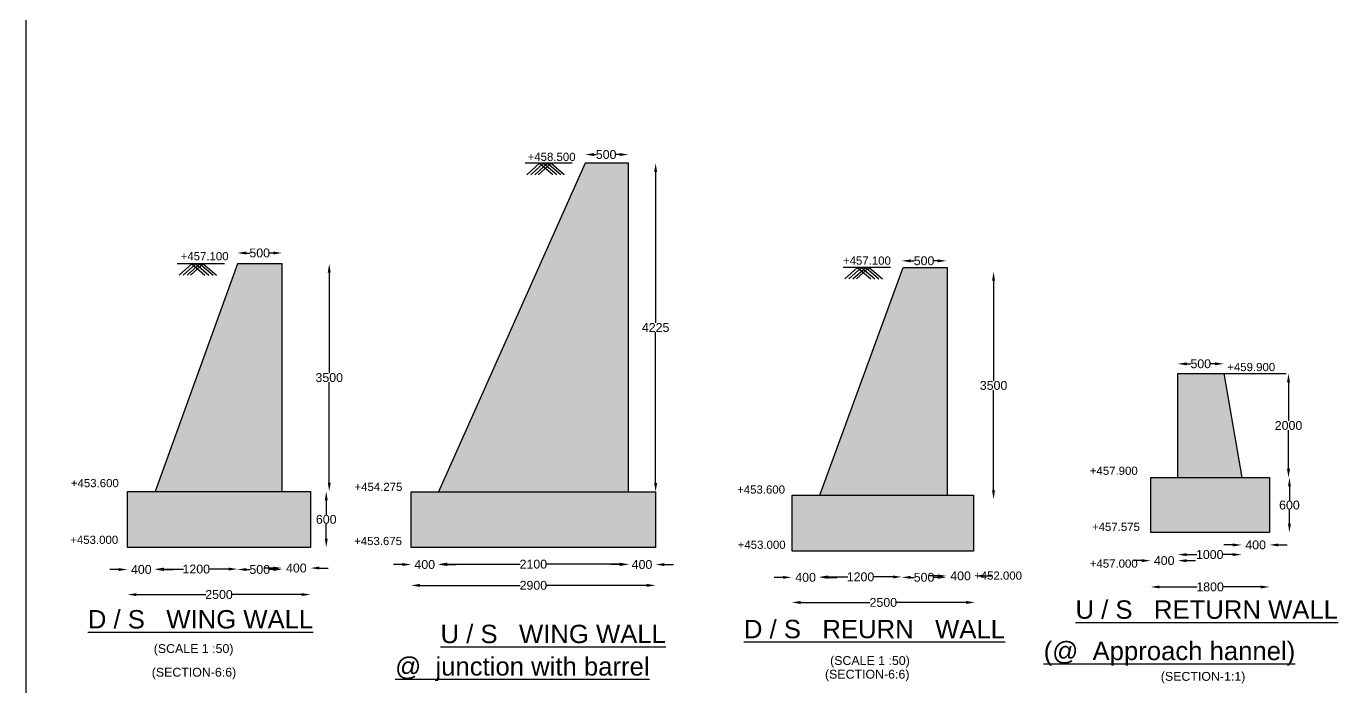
# Model space of a CAD drawing. Header units: inches. Extents: x 48010 to 53514, y -54 to 3817.
# Drawn here: x 48010 to 49938, y 912 to 1881 of the extents above; entities that cross this region are included whole.
import ezdxf

# ---------------------------------------------------------------- set-up
doc = ezdxf.new("R2010")
doc.units = ezdxf.units.IN
doc.header["$MEASUREMENT"] = 0
doc.layers.add('DIMENSIONS', color=255, linetype='Continuous')
doc.layers.add('TEXT', color=1, linetype='Continuous')
doc.styles.get("Standard").update_dxf_attribs({"font": 'arial.ttf', "height": 13})
doc.dimstyles.get("Standard").update_dxf_attribs({"dimtxt": 12, "dimasz": 13, "dimexe": 0.18, "dimexo": 0.0625, "dimgap": 0.09, "dimtad": 0, "dimtih": 1, "dimtoh": 1, "dimdec": 4, "dimzin": 0, "dimdsep": 46, "dimtxsty": 'Standard', "dimcen": 0.09, "dimse1": 1, "dimse2": 1, "dimadec": 0, "dimazin": 0, "dimtfac": 1, "dimtdec": 4, "dimtofl": 0, "dimtmove": 0, "dimatfit": 3, "dimfxl": 1, "dimtolj": 1, "dimtzin": 0, "dimarcsym": 0})

# ---------------------------------------------------------------- blocks, each defined once
blk = doc.blocks.new('*D60')
at = {"layer": 'Defpoints', "color": 0, "transparency": 16777216}
for p in [(48385.6, 1548.5), (48320, 1532.6), (48385.6, 1532.6)]:
    blk.add_point(p, dxfattribs=at)
at = {"layer": 'DIMENSIONS', "color": 0, "lineweight": -2, "transparency": 16777216}
for p, q in [((48333, 1548.5), (48338.4, 1548.5)), ((48372.6, 1548.5), (48367.3, 1548.5))]:
    blk.add_line(p, q, dxfattribs=at)
at = {"layer": 'DIMENSIONS', "color": 0, "transparency": 16777216}
for points in [[(48333, 1550.7), (48333, 1546.4), (48320, 1548.5)], [(48372.6, 1550.7), (48372.6, 1546.4), (48385.6, 1548.5)]]:
    blk.add_solid(points, dxfattribs=at)
at = {"layer": 'DIMENSIONS', "color": 0, "transparency": 16777216, "insert": (48352.8, 1548.5), "char_height": 13, "attachment_point": 5}
blk.add_mtext('\\A1;500', dxfattribs=at)
blk = doc.blocks.new('*D61')
at = {"layer": 'Defpoints', "color": 0, "transparency": 16777216}
for p in [(48388.1, 1532.6), (48385.6, 1198.5), (48454.9, 1198.5)]:
    blk.add_point(p, dxfattribs=at)
at = {"layer": 'DIMENSIONS', "color": 0, "lineweight": -2, "transparency": 16777216}
for p, q in [((48454.9, 1519.6), (48454.9, 1372.3)), ((48454.9, 1211.5), (48454.9, 1358.8))]:
    blk.add_line(p, q, dxfattribs=at)
at = {"layer": 'DIMENSIONS', "color": 0, "transparency": 16777216}
for points in [[(48452.7, 1519.6), (48457.1, 1519.6), (48454.9, 1532.6)], [(48452.7, 1211.5), (48457.1, 1211.5), (48454.9, 1198.5)]]:
    blk.add_solid(points, dxfattribs=at)
at = {"layer": 'DIMENSIONS', "color": 0, "transparency": 16777216, "insert": (48454.9, 1365.5), "char_height": 13, "attachment_point": 5}
blk.add_mtext('\\A1;3500', dxfattribs=at)
blk = doc.blocks.new('*D62')
at = {"layer": 'Defpoints', "color": 0, "transparency": 16777216}
for p in [(48427.5, 1198.5), (48427.5, 1116.3), (48450.5, 1116.3)]:
    blk.add_point(p, dxfattribs=at)
at = {"layer": 'DIMENSIONS', "color": 0, "lineweight": -2, "transparency": 16777216}
for p, q in [((48450.5, 1185.5), (48450.5, 1164.1)), ((48450.5, 1129.3), (48450.5, 1150.7))]:
    blk.add_line(p, q, dxfattribs=at)
at = {"layer": 'DIMENSIONS', "color": 0, "transparency": 16777216}
for points in [[(48448.4, 1185.5), (48452.7, 1185.5), (48450.5, 1198.5)], [(48448.4, 1129.3), (48452.7, 1129.3), (48450.5, 1116.3)]]:
    blk.add_solid(points, dxfattribs=at)
at = {"layer": 'DIMENSIONS', "color": 0, "transparency": 16777216, "insert": (48450.5, 1157.4), "char_height": 13, "attachment_point": 5}
blk.add_mtext('\\A1;600', dxfattribs=at)
blk = doc.blocks.new('*D63')
at = {"layer": 'Defpoints', "color": 0, "transparency": 16777216}
for p in [(48199.2, 1198.5), (48158.6, 1116.3), (48199.2, 1083.8)]:
    blk.add_point(p, dxfattribs=at)
at = {"layer": 'DIMENSIONS', "color": 0, "lineweight": -2, "transparency": 16777216}
for p, q in [((48145.6, 1083.8), (48132.6, 1083.8)), ((48212.2, 1083.8), (48225.2, 1083.8))]:
    blk.add_line(p, q, dxfattribs=at)
at = {"layer": 'DIMENSIONS', "color": 0, "transparency": 16777216}
for points in [[(48145.6, 1085.9), (48145.6, 1081.6), (48158.6, 1083.8)], [(48212.2, 1085.9), (48212.2, 1081.6), (48199.2, 1083.8)]]:
    blk.add_solid(points, dxfattribs=at)
at = {"layer": 'DIMENSIONS', "color": 0, "transparency": 16777216, "insert": (48178.9, 1083.8), "char_height": 13, "attachment_point": 5}
blk.add_mtext('\\A1;400', dxfattribs=at)
blk = doc.blocks.new('*D64')
at = {"layer": 'Defpoints', "color": 0, "transparency": 16777216}
for p in [(48320, 1532.6), (48199.2, 1198.5), (48320, 1084.4)]:
    blk.add_point(p, dxfattribs=at)
at = {"layer": 'DIMENSIONS', "color": 0, "lineweight": -2, "transparency": 16777216}
for p, q in [((48212.2, 1084.4), (48240.7, 1084.4)), ((48307, 1084.4), (48278.5, 1084.4))]:
    blk.add_line(p, q, dxfattribs=at)
at = {"layer": 'DIMENSIONS', "color": 0, "transparency": 16777216}
for points in [[(48212.2, 1086.6), (48212.2, 1082.3), (48199.2, 1084.4)], [(48307, 1086.6), (48307, 1082.3), (48320, 1084.4)]]:
    blk.add_solid(points, dxfattribs=at)
at = {"layer": 'DIMENSIONS', "color": 0, "transparency": 16777216, "insert": (48259.6, 1084.4), "char_height": 13, "attachment_point": 5}
blk.add_mtext('\\A1;1200', dxfattribs=at)
blk = doc.blocks.new('*D65')
at = {"layer": 'Defpoints', "color": 0, "transparency": 16777216}
for p in [(48385.6, 1083.8), (48320, 1067.9), (48385.6, 1067.9)]:
    blk.add_point(p, dxfattribs=at)
at = {"layer": 'DIMENSIONS', "color": 0, "lineweight": -2, "transparency": 16777216}
for p, q in [((48333, 1083.8), (48338.4, 1083.8)), ((48372.6, 1083.8), (48367.3, 1083.8))]:
    blk.add_line(p, q, dxfattribs=at)
at = {"layer": 'DIMENSIONS', "color": 0, "transparency": 16777216}
for points in [[(48333, 1086), (48333, 1081.6), (48320, 1083.8)], [(48372.6, 1086), (48372.6, 1081.6), (48385.6, 1083.8)]]:
    blk.add_solid(points, dxfattribs=at)
at = {"layer": 'DIMENSIONS', "color": 0, "transparency": 16777216, "insert": (48352.8, 1083.8), "char_height": 13, "attachment_point": 5}
blk.add_mtext('\\A1;500', dxfattribs=at)
blk = doc.blocks.new('*D66')
at = {"layer": 'Defpoints', "color": 0, "transparency": 16777216}
for p in [(48385.6, 1198.5), (48427.5, 1198.5), (48427.5, 1085.9)]:
    blk.add_point(p, dxfattribs=at)
at = {"layer": 'DIMENSIONS', "color": 0, "lineweight": -2, "transparency": 16777216}
for p, q in [((48372.6, 1085.9), (48359.6, 1085.9)), ((48440.5, 1085.9), (48453.5, 1085.9))]:
    blk.add_line(p, q, dxfattribs=at)
at = {"layer": 'DIMENSIONS', "color": 0, "transparency": 16777216}
for points in [[(48372.6, 1088.1), (48372.6, 1083.8), (48385.6, 1085.9)], [(48440.5, 1088.1), (48440.5, 1083.8), (48427.5, 1085.9)]]:
    blk.add_solid(points, dxfattribs=at)
at = {"layer": 'DIMENSIONS', "color": 0, "transparency": 16777216, "insert": (48406.6, 1085.9), "char_height": 13, "attachment_point": 5}
blk.add_mtext('\\A1;400', dxfattribs=at)
blk = doc.blocks.new('*D67')
at = {"layer": 'Defpoints', "color": 0, "transparency": 16777216}
for p in [(48830.7, 1680.3), (48894.3, 1693.1), (48894.3, 1680.3)]:
    blk.add_point(p, dxfattribs=at)
at = {"layer": 'DIMENSIONS', "color": 0, "lineweight": -2, "transparency": 16777216}
for p, q in [((48843.7, 1693.1), (48847.1, 1693.1)), ((48881.3, 1693.1), (48876, 1693.1))]:
    blk.add_line(p, q, dxfattribs=at)
at = {"layer": 'DIMENSIONS', "color": 0, "transparency": 16777216}
for points in [[(48843.7, 1695.2), (48843.7, 1690.9), (48830.7, 1693.1)], [(48881.3, 1695.2), (48881.3, 1690.9), (48894.3, 1693.1)]]:
    blk.add_solid(points, dxfattribs=at)
at = {"layer": 'DIMENSIONS', "color": 0, "transparency": 16777216, "insert": (48861.6, 1693.1), "char_height": 13, "attachment_point": 5}
blk.add_mtext('\\A1;500', dxfattribs=at)
blk = doc.blocks.new('*D68')
at = {"layer": 'Defpoints', "color": 0, "transparency": 16777216}
for p in [(48894.3, 1680.3), (48894.3, 1197.9), (48934.3, 1197.9)]:
    blk.add_point(p, dxfattribs=at)
at = {"layer": 'DIMENSIONS', "color": 0, "lineweight": -2, "transparency": 16777216}
for p, q in [((48934.3, 1667.3), (48934.3, 1445.8)), ((48934.3, 1210.9), (48934.3, 1432.3))]:
    blk.add_line(p, q, dxfattribs=at)
at = {"layer": 'DIMENSIONS', "color": 0, "transparency": 16777216}
for points in [[(48932.1, 1667.3), (48936.5, 1667.3), (48934.3, 1680.3)], [(48932.1, 1210.9), (48936.5, 1210.9), (48934.3, 1197.9)]]:
    blk.add_solid(points, dxfattribs=at)
at = {"layer": 'DIMENSIONS', "color": 0, "transparency": 16777216, "insert": (48934.3, 1439.1), "char_height": 13, "attachment_point": 5}
blk.add_mtext('\\A1;4225', dxfattribs=at)
blk = doc.blocks.new('*D69')
at = {"layer": 'Defpoints', "color": 0, "transparency": 16777216}
for p in [(48575.1, 1197.9), (48615.2, 1197.9), (48615.2, 1091.1)]:
    blk.add_point(p, dxfattribs=at)
at = {"layer": 'DIMENSIONS', "color": 0, "lineweight": -2, "transparency": 16777216}
for p, q in [((48562.1, 1091.1), (48549.1, 1091.1)), ((48628.2, 1091.1), (48641.2, 1091.1))]:
    blk.add_line(p, q, dxfattribs=at)
at = {"layer": 'DIMENSIONS', "color": 0, "transparency": 16777216}
for points in [[(48562.1, 1093.3), (48562.1, 1088.9), (48575.1, 1091.1)], [(48628.2, 1093.3), (48628.2, 1088.9), (48615.2, 1091.1)]]:
    blk.add_solid(points, dxfattribs=at)
at = {"layer": 'DIMENSIONS', "color": 0, "transparency": 16777216, "insert": (48595.2, 1091.1), "char_height": 13, "attachment_point": 5}
blk.add_mtext('\\A1;400', dxfattribs=at)
blk = doc.blocks.new('*D70')
at = {"layer": 'Defpoints', "color": 0, "transparency": 16777216}
for p in [(48615.2, 1197.9), (48894.3, 1197.9), (48894.3, 1091.6)]:
    blk.add_point(p, dxfattribs=at)
at = {"layer": 'DIMENSIONS', "color": 0, "lineweight": -2, "transparency": 16777216}
for p, q in [((48628.2, 1091.6), (48735.1, 1091.6)), ((48881.3, 1091.6), (48774.3, 1091.6))]:
    blk.add_line(p, q, dxfattribs=at)
at = {"layer": 'DIMENSIONS', "color": 0, "transparency": 16777216}
for points in [[(48628.2, 1093.8), (48628.2, 1089.4), (48615.2, 1091.6)], [(48881.3, 1093.8), (48881.3, 1089.4), (48894.3, 1091.6)]]:
    blk.add_solid(points, dxfattribs=at)
at = {"layer": 'DIMENSIONS', "color": 0, "transparency": 16777216, "insert": (48754.7, 1091.6), "char_height": 13, "attachment_point": 5}
blk.add_mtext('\\A1;2100', dxfattribs=at)
blk = doc.blocks.new('*D71')
at = {"layer": 'Defpoints', "color": 0, "transparency": 16777216}
for p in [(48894.3, 1197.9), (48934.3, 1197.9), (48934.3, 1091.1)]:
    blk.add_point(p, dxfattribs=at)
at = {"layer": 'DIMENSIONS', "color": 0, "lineweight": -2, "transparency": 16777216}
for p, q in [((48881.3, 1091.1), (48868.3, 1091.1)), ((48947.3, 1091.1), (48960.3, 1091.1))]:
    blk.add_line(p, q, dxfattribs=at)
at = {"layer": 'DIMENSIONS', "color": 0, "transparency": 16777216}
for points in [[(48881.3, 1093.2), (48881.3, 1088.9), (48894.3, 1091.1)], [(48947.3, 1093.2), (48947.3, 1088.9), (48934.3, 1091.1)]]:
    blk.add_solid(points, dxfattribs=at)
at = {"layer": 'DIMENSIONS', "color": 0, "transparency": 16777216, "insert": (48914.3, 1091.1), "char_height": 13, "attachment_point": 5}
blk.add_mtext('\\A1;400', dxfattribs=at)
blk = doc.blocks.new('*D72')
at = {"layer": 'Defpoints', "color": 0, "transparency": 16777216}
for p in [(48575.1, 1116), (48934.3, 1116), (48934.3, 1060.5)]:
    blk.add_point(p, dxfattribs=at)
at = {"layer": 'DIMENSIONS', "color": 0, "lineweight": -2, "transparency": 16777216}
for p, q in [((48588.1, 1060.5), (48735.1, 1060.5)), ((48921.3, 1060.5), (48774.3, 1060.5))]:
    blk.add_line(p, q, dxfattribs=at)
at = {"layer": 'DIMENSIONS', "color": 0, "transparency": 16777216}
for points in [[(48588.1, 1062.7), (48588.1, 1058.3), (48575.1, 1060.5)], [(48921.3, 1062.7), (48921.3, 1058.3), (48934.3, 1060.5)]]:
    blk.add_solid(points, dxfattribs=at)
at = {"layer": 'DIMENSIONS', "color": 0, "transparency": 16777216, "insert": (48754.7, 1060.5), "char_height": 13, "attachment_point": 5}
blk.add_mtext('\\A1;2900', dxfattribs=at)
blk = doc.blocks.new('*D73')
at = {"layer": 'Defpoints', "color": 0, "transparency": 16777216}
for p in [(48158.6, 1116.3), (48427.5, 1116.3), (48427.5, 1047)]:
    blk.add_point(p, dxfattribs=at)
at = {"layer": 'DIMENSIONS', "color": 0, "lineweight": -2, "transparency": 16777216}
for p, q in [((48171.6, 1047), (48273.5, 1047)), ((48414.5, 1047), (48312.6, 1047))]:
    blk.add_line(p, q, dxfattribs=at)
at = {"layer": 'DIMENSIONS', "color": 0, "transparency": 16777216}
for points in [[(48171.6, 1049.1), (48171.6, 1044.8), (48158.6, 1047)], [(48414.5, 1049.1), (48414.5, 1044.8), (48427.5, 1047)]]:
    blk.add_solid(points, dxfattribs=at)
at = {"layer": 'DIMENSIONS', "color": 0, "transparency": 16777216, "insert": (48293, 1047), "char_height": 13, "attachment_point": 5}
blk.add_mtext('\\A1;2500', dxfattribs=at)
blk = doc.blocks.new('*D78')
at = {"layer": 'Defpoints', "color": 0, "transparency": 16777216}
for p in [(49361.3, 1537), (49295.7, 1521.1), (49361.3, 1521.1)]:
    blk.add_point(p, dxfattribs=at)
at = {"layer": 'DIMENSIONS', "color": 0, "lineweight": -2, "transparency": 16777216}
for p, q in [((49308.7, 1537), (49314.1, 1537)), ((49348.3, 1537), (49342.9, 1537))]:
    blk.add_line(p, q, dxfattribs=at)
at = {"layer": 'DIMENSIONS', "color": 0, "transparency": 16777216}
for points in [[(49308.7, 1539.2), (49308.7, 1534.8), (49295.7, 1537)], [(49348.3, 1539.2), (49348.3, 1534.8), (49361.3, 1537)]]:
    blk.add_solid(points, dxfattribs=at)
at = {"layer": 'DIMENSIONS', "color": 0, "transparency": 16777216, "insert": (49328.5, 1537), "char_height": 13, "attachment_point": 5}
blk.add_mtext('\\A1;500', dxfattribs=at)
blk = doc.blocks.new('*D79')
at = {"layer": 'Defpoints', "color": 0, "transparency": 16777216}
for p in [(49363.7, 1521.1), (49361.3, 1186.9), (49430.6, 1186.9)]:
    blk.add_point(p, dxfattribs=at)
at = {"layer": 'DIMENSIONS', "color": 0, "lineweight": -2, "transparency": 16777216}
for p, q in [((49430.6, 1508.1), (49430.6, 1360.7)), ((49430.6, 1199.9), (49430.6, 1347.3))]:
    blk.add_line(p, q, dxfattribs=at)
at = {"layer": 'DIMENSIONS', "color": 0, "transparency": 16777216}
for points in [[(49428.4, 1508.1), (49432.7, 1508.1), (49430.6, 1521.1)], [(49428.4, 1199.9), (49432.7, 1199.9), (49430.6, 1186.9)]]:
    blk.add_solid(points, dxfattribs=at)
at = {"layer": 'DIMENSIONS', "color": 0, "transparency": 16777216, "insert": (49430.6, 1354), "char_height": 13, "attachment_point": 5}
blk.add_mtext('\\A1;3500', dxfattribs=at)
blk = doc.blocks.new('*D80')
at = {"layer": 'Defpoints', "color": 0, "transparency": 16777216}
for p in [(49174.8, 1186.9), (49134.2, 1104.8), (49174.8, 1072.2)]:
    blk.add_point(p, dxfattribs=at)
at = {"layer": 'DIMENSIONS', "color": 0, "lineweight": -2, "transparency": 16777216}
for p, q in [((49121.2, 1072.2), (49108.2, 1072.2)), ((49187.8, 1072.2), (49200.8, 1072.2))]:
    blk.add_line(p, q, dxfattribs=at)
at = {"layer": 'DIMENSIONS', "color": 0, "transparency": 16777216}
for points in [[(49121.2, 1074.4), (49121.2, 1070.1), (49134.2, 1072.2)], [(49187.8, 1074.4), (49187.8, 1070.1), (49174.8, 1072.2)]]:
    blk.add_solid(points, dxfattribs=at)
at = {"layer": 'DIMENSIONS', "color": 0, "transparency": 16777216, "insert": (49154.5, 1072.2), "char_height": 13, "attachment_point": 5}
blk.add_mtext('\\A1;400', dxfattribs=at)
blk = doc.blocks.new('*D74')
at = {"layer": 'Defpoints', "color": 0, "transparency": 16777216}
for p in [(49295.7, 1521.1), (49174.8, 1186.9), (49295.7, 1072.9)]:
    blk.add_point(p, dxfattribs=at)
at = {"layer": 'DIMENSIONS', "color": 0, "lineweight": -2, "transparency": 16777216}
for p, q in [((49187.8, 1072.9), (49216.4, 1072.9)), ((49282.7, 1072.9), (49254.1, 1072.9))]:
    blk.add_line(p, q, dxfattribs=at)
at = {"layer": 'DIMENSIONS', "color": 0, "transparency": 16777216}
for points in [[(49187.8, 1075), (49187.8, 1070.7), (49174.8, 1072.9)], [(49282.7, 1075), (49282.7, 1070.7), (49295.7, 1072.9)]]:
    blk.add_solid(points, dxfattribs=at)
at = {"layer": 'DIMENSIONS', "color": 0, "transparency": 16777216, "insert": (49235.2, 1072.9), "char_height": 13, "attachment_point": 5}
blk.add_mtext('\\A1;1200', dxfattribs=at)
blk = doc.blocks.new('*D75')
at = {"layer": 'Defpoints', "color": 0, "transparency": 16777216}
for p in [(49361.3, 1072.3), (49295.7, 1056.3), (49361.3, 1056.3)]:
    blk.add_point(p, dxfattribs=at)
at = {"layer": 'DIMENSIONS', "color": 0, "lineweight": -2, "transparency": 16777216}
for p, q in [((49308.7, 1072.3), (49314.1, 1072.3)), ((49348.3, 1072.3), (49342.9, 1072.3))]:
    blk.add_line(p, q, dxfattribs=at)
at = {"layer": 'DIMENSIONS', "color": 0, "transparency": 16777216}
for points in [[(49308.7, 1074.4), (49308.7, 1070.1), (49295.7, 1072.3)], [(49348.3, 1074.4), (49348.3, 1070.1), (49361.3, 1072.3)]]:
    blk.add_solid(points, dxfattribs=at)
at = {"layer": 'DIMENSIONS', "color": 0, "transparency": 16777216, "insert": (49328.5, 1072.3), "char_height": 13, "attachment_point": 5}
blk.add_mtext('\\A1;500', dxfattribs=at)
blk = doc.blocks.new('*D76')
at = {"layer": 'Defpoints', "color": 0, "transparency": 16777216}
for p in [(49361.3, 1186.9), (49403.2, 1186.9), (49403.2, 1074.4)]:
    blk.add_point(p, dxfattribs=at)
at = {"layer": 'DIMENSIONS', "color": 0, "lineweight": -2, "transparency": 16777216}
for p, q in [((49348.3, 1074.4), (49335.3, 1074.4)), ((49416.2, 1074.4), (49429.2, 1074.4))]:
    blk.add_line(p, q, dxfattribs=at)
at = {"layer": 'DIMENSIONS', "color": 0, "transparency": 16777216}
for points in [[(49348.3, 1076.6), (49348.3, 1072.2), (49361.3, 1074.4)], [(49416.2, 1076.6), (49416.2, 1072.2), (49403.2, 1074.4)]]:
    blk.add_solid(points, dxfattribs=at)
at = {"layer": 'DIMENSIONS', "color": 0, "transparency": 16777216, "insert": (49382.2, 1074.4), "char_height": 13, "attachment_point": 5}
blk.add_mtext('\\A1;400', dxfattribs=at)
blk = doc.blocks.new('*D77')
at = {"layer": 'Defpoints', "color": 0, "transparency": 16777216}
for p in [(49134.2, 1104.8), (49403.2, 1104.8), (49403.2, 1035.4)]:
    blk.add_point(p, dxfattribs=at)
at = {"layer": 'DIMENSIONS', "color": 0, "lineweight": -2, "transparency": 16777216}
for p, q in [((49147.2, 1035.4), (49249.1, 1035.4)), ((49390.2, 1035.4), (49288.3, 1035.4))]:
    blk.add_line(p, q, dxfattribs=at)
at = {"layer": 'DIMENSIONS', "color": 0, "transparency": 16777216}
for points in [[(49147.2, 1037.6), (49147.2, 1033.3), (49134.2, 1035.4)], [(49390.2, 1037.6), (49390.2, 1033.3), (49403.2, 1035.4)]]:
    blk.add_solid(points, dxfattribs=at)
at = {"layer": 'DIMENSIONS', "color": 0, "transparency": 16777216, "insert": (49268.7, 1035.4), "char_height": 13, "attachment_point": 5}
blk.add_mtext('\\A1;2500', dxfattribs=at)
blk = doc.blocks.new('*D81')
at = {"layer": 'Defpoints', "color": 0, "transparency": 16777216}
for p in [(49701.1, 1371.7), (49768.7, 1385.8), (49768.7, 1371.7)]:
    blk.add_point(p, dxfattribs=at)
at = {"layer": 'DIMENSIONS', "color": 0, "lineweight": -2, "transparency": 16777216}
for p, q in [((49714.1, 1385.8), (49720.5, 1385.8)), ((49755.7, 1385.8), (49749.3, 1385.8))]:
    blk.add_line(p, q, dxfattribs=at)
at = {"layer": 'DIMENSIONS', "color": 0, "transparency": 16777216}
for points in [[(49714.1, 1387.9), (49714.1, 1383.6), (49701.1, 1385.8)], [(49755.7, 1387.9), (49755.7, 1383.6), (49768.7, 1385.8)]]:
    blk.add_solid(points, dxfattribs=at)
at = {"layer": 'DIMENSIONS', "color": 0, "transparency": 16777216, "insert": (49734.9, 1385.8), "char_height": 13, "attachment_point": 5}
blk.add_mtext('\\A1;500', dxfattribs=at)
blk = doc.blocks.new('*D82')
at = {"layer": 'Defpoints', "color": 0, "transparency": 16777216}
for p in [(49860.2, 1371.7), (49835.9, 1218.7), (49863.8, 1218.7)]:
    blk.add_point(p, dxfattribs=at)
at = {"layer": 'DIMENSIONS', "color": 0, "lineweight": -2, "transparency": 16777216}
for p, q in [((49863.8, 1358.7), (49863.8, 1301.9)), ((49863.8, 1231.7), (49863.8, 1288.4))]:
    blk.add_line(p, q, dxfattribs=at)
at = {"layer": 'DIMENSIONS', "color": 0, "transparency": 16777216}
for points in [[(49861.6, 1358.7), (49866, 1358.7), (49863.8, 1371.7)], [(49861.6, 1231.7), (49866, 1231.7), (49863.8, 1218.7)]]:
    blk.add_solid(points, dxfattribs=at)
at = {"layer": 'DIMENSIONS', "color": 0, "transparency": 16777216, "insert": (49863.8, 1295.2), "char_height": 13, "attachment_point": 5}
blk.add_mtext('\\A1;2000', dxfattribs=at)
blk = doc.blocks.new('*D83')
at = {"layer": 'Defpoints', "color": 0, "transparency": 16777216}
for p in [(49835.9, 1218.7), (49835.9, 1138.2), (49865.1, 1138.2)]:
    blk.add_point(p, dxfattribs=at)
at = {"layer": 'DIMENSIONS', "color": 0, "lineweight": -2, "transparency": 16777216}
for p, q in [((49865.1, 1205.7), (49865.1, 1185.2)), ((49865.1, 1151.2), (49865.1, 1171.7))]:
    blk.add_line(p, q, dxfattribs=at)
at = {"layer": 'DIMENSIONS', "color": 0, "transparency": 16777216}
for points in [[(49863, 1205.7), (49867.3, 1205.7), (49865.1, 1218.7)], [(49863, 1151.2), (49867.3, 1151.2), (49865.1, 1138.2)]]:
    blk.add_solid(points, dxfattribs=at)
at = {"layer": 'DIMENSIONS', "color": 0, "transparency": 16777216, "insert": (49865.1, 1178.4), "char_height": 13, "attachment_point": 5}
blk.add_mtext('\\A1;600', dxfattribs=at)
blk = doc.blocks.new('*D84')
at = {"layer": 'Defpoints', "color": 0, "transparency": 16777216}
for p in [(49661.3, 1138.2), (49835.9, 1138.2), (49835.9, 1058.2)]:
    blk.add_point(p, dxfattribs=at)
at = {"layer": 'DIMENSIONS', "color": 0, "lineweight": -2, "transparency": 16777216}
for p, q in [((49674.3, 1058.2), (49729.7, 1058.2)), ((49822.9, 1058.2), (49767.5, 1058.2))]:
    blk.add_line(p, q, dxfattribs=at)
at = {"layer": 'DIMENSIONS', "color": 0, "transparency": 16777216}
for points in [[(49674.3, 1060.3), (49674.3, 1056), (49661.3, 1058.2)], [(49822.9, 1060.3), (49822.9, 1056), (49835.9, 1058.2)]]:
    blk.add_solid(points, dxfattribs=at)
at = {"layer": 'DIMENSIONS', "color": 0, "transparency": 16777216, "insert": (49748.6, 1058.2), "char_height": 13, "attachment_point": 5}
blk.add_mtext('\\A1;1800', dxfattribs=at)
blk = doc.blocks.new('*D85')
at = {"layer": 'Defpoints', "color": 0, "transparency": 16777216}
for p in [(49701.1, 1218.7), (49661.3, 1138.2), (49701.1, 1096.8)]:
    blk.add_point(p, dxfattribs=at)
at = {"layer": 'DIMENSIONS', "color": 0, "lineweight": -2, "transparency": 16777216}
for p, q in [((49648.3, 1096.8), (49635.3, 1096.8)), ((49714.1, 1096.8), (49727.1, 1096.8))]:
    blk.add_line(p, q, dxfattribs=at)
at = {"layer": 'DIMENSIONS', "color": 0, "transparency": 16777216}
for points in [[(49648.3, 1098.9), (49648.3, 1094.6), (49661.3, 1096.8)], [(49714.1, 1098.9), (49714.1, 1094.6), (49701.1, 1096.8)]]:
    blk.add_solid(points, dxfattribs=at)
at = {"layer": 'DIMENSIONS', "color": 0, "transparency": 16777216, "insert": (49681.2, 1096.8), "char_height": 13, "attachment_point": 5}
blk.add_mtext('\\A1;400', dxfattribs=at)
blk = doc.blocks.new('*D86')
at = {"layer": 'Defpoints', "color": 0, "transparency": 16777216}
for p in [(49701.1, 1218.7), (49795, 1218.7), (49795, 1105.7)]:
    blk.add_point(p, dxfattribs=at)
at = {"layer": 'DIMENSIONS', "color": 0, "lineweight": -2, "transparency": 16777216}
for p, q in [((49714.1, 1105.7), (49729.2, 1105.7)), ((49782, 1105.7), (49766.9, 1105.7))]:
    blk.add_line(p, q, dxfattribs=at)
at = {"layer": 'DIMENSIONS', "color": 0, "transparency": 16777216}
for points in [[(49714.1, 1107.8), (49714.1, 1103.5), (49701.1, 1105.7)], [(49782, 1107.8), (49782, 1103.5), (49795, 1105.7)]]:
    blk.add_solid(points, dxfattribs=at)
at = {"layer": 'DIMENSIONS', "color": 0, "transparency": 16777216, "insert": (49748.1, 1105.7), "char_height": 13, "attachment_point": 5}
blk.add_mtext('\\A1;1000', dxfattribs=at)
blk = doc.blocks.new('*D87')
at = {"layer": 'Defpoints', "color": 0, "transparency": 16777216}
for p in [(49795, 1218.7), (49835.9, 1218.7), (49835.9, 1119.9)]:
    blk.add_point(p, dxfattribs=at)
at = {"layer": 'DIMENSIONS', "color": 0, "lineweight": -2, "transparency": 16777216}
for p, q in [((49782, 1119.9), (49769, 1119.9)), ((49848.9, 1119.9), (49861.9, 1119.9))]:
    blk.add_line(p, q, dxfattribs=at)
at = {"layer": 'DIMENSIONS', "color": 0, "transparency": 16777216}
for points in [[(49782, 1122), (49782, 1117.7), (49795, 1119.9)], [(49848.9, 1122), (49848.9, 1117.7), (49835.9, 1119.9)]]:
    blk.add_solid(points, dxfattribs=at)
at = {"layer": 'DIMENSIONS', "color": 0, "transparency": 16777216, "insert": (49815.5, 1119.9), "char_height": 13, "attachment_point": 5}
blk.add_mtext('\\A1;400', dxfattribs=at)

msp = doc.modelspace()

# ---------------------------------------------------------------- hatches: boundary and pattern name
at = {"layer": 'TEXT'}
h = msp.add_hatch(dxfattribs=at)
h.set_pattern_fill('AR-CONC', color=0, scale=5, style=0)
h.set_pattern_definition([(50, (0, 0), (35.863009, -3.137607), [3.75, -41.25]), (355, (0, 0), (-6.937567, 37.609607), [3, -33]), (100.4514, (2.99, -0.26), (28.92547, 34.471977), [3.18701, -35.057106]), (46.1842, (0, 10), (53.362052, -8.27595), [5.625, -61.875]), (96.6356, (4.447, 9.31), (46.733135, 48.705894), [4.780514, -52.58565]), (351.1842, (0, 10), (46.7331, 48.70593), [4.5, -49.5]), (21, (5, 7.5), (29.845353, -20.130945), [3.75, -41.25]), (326, (5, 7.5), (12.165767, 36.257502), [3, -33]), (71.4514, (7.487, 5.822), (42.011131, 16.126525), [3.18701, -35.057106]), (37.5, (0, 0), (0.6079928, 16.6446927), [0, -32.6, 0, -33.5, 0, -33.125]), (7.5, (0, 0), (13.153477, 19.7205856), [0, -19.1, 0, -31.85, 0, -12.625]), (327.5, (-11.15, 0), (26.6911218, -1.1277436), [0, -12.5, 0, -39, 0, -51.75]), (317.5, (-16.15, 0), (29.159308, 5.005249), [0, -16.25, 0, -25.9, 0, -36.75])])
h.paths.add_polyline_path([(48385.62339, 1532.61878), (48320.03792, 1532.61878), (48199.1615, 1198.47059), (48385.62339, 1198.47059)])
h.paths.add_polyline_path([(48427.51392, 1198.47059), (48158.57403, 1198.47059), (48158.57403, 1116.29663), (48427.51392, 1116.29663)])
h.paths.add_polyline_path([(48894.28306, 1680.25341), (48830.73819, 1680.25341), (48615.19644, 1197.8806), (48894.28306, 1197.8806)])
h.paths.add_polyline_path([(48934.29635, 1197.8806), (48575.11969, 1197.8806), (48575.11969, 1116.01337), (48934.29635, 1116.01337)])
h.paths.add_polyline_path([(49362.64508, 1527.19651), (49297.99128, 1527.19651), (49175.66919, 1192.75677), (49362.64508, 1192.75677)])
h.paths.add_polyline_path([(49400.95843, 1192.75677), (49134.7952, 1192.75677), (49134.7952, 1110.70035), (49400.95843, 1110.70035)])
h.paths.add_polyline_path([(49768.72011, 1371.67921), (49701.08049, 1371.67921), (49701.08049, 1218.66688), (49795.0456, 1218.66688)])
h.paths.add_polyline_path([(49835.88007, 1218.66688), (49661.34138, 1218.66688), (49661.34138, 1138.2286), (49835.88007, 1138.2286)])
h.paths.add_polyline_path([(50411.50059, 1610.82379), (50344.7531, 1610.82379), (50161.64645, 1196.06579), (50411.50059, 1196.06579)])
h.paths.add_polyline_path([(50452.45294, 1196.06579), (50120.60205, 1196.06579), (50120.60205, 1114.70301), (50452.45294, 1114.70301)])
h.paths.add_polyline_path([(50772.19244, 1448.40343), (50704.91025, 1448.40343), (50704.91025, 1221.99971), (50838.28877, 1221.99971)])
h.paths.add_polyline_path([(50877.77863, 1221.99971), (50665.05398, 1221.99971), (50665.05398, 1141.4948), (50877.77863, 1141.4948)])
h.paths.add_polyline_path([(51467.55445, 1679.69809), (51399.79121, 1679.69809), (51188.06645, 1199.83167), (51467.55445, 1199.83167)])
h.paths.add_polyline_path([(51508.34183, 1199.83167), (51146.64001, 1199.83167), (51146.64001, 1117.33169), (51508.34183, 1117.33169)])
h.paths.add_polyline_path([(48183.15657, 701.32633), (48116.19798, 701.32633), (48116.19798, 437.3815), (48076.14654, 437.3815), (48076.14654, 334.81039), (48785.21353, 334.81039), (48785.21353, 396.59587), (48793.44826, 396.59587), (48776.24684, 406.47119), (48785.81339, 406.47119), (48785.81339, 437.3815), (48329.54669, 437.3815)])
h.paths.add_polyline_path([(49674.89639, 396.59587), (49683.13112, 396.59587), (49665.9297, 406.47119), (49675.49624, 406.47119), (49675.49624, 435.2521), (49328.82414, 435.2521), (49164.42904, 699.74057), (49063.67939, 699.74057), (49063.67939, 435.2521), (49023.60108, 435.2521), (49023.60108, 338.53587), (49674.89639, 338.53587)])
h.paths.add_polyline_path([(50076.09044, 520.11529), (50009.45272, 520.11529), (50009.45272, 291.66844), (50076.09044, 291.66844)])
h.paths.add_polyline_path([(50076.09044, 520.11529), (50076.09044, 291.66844), (50210.05498, 291.66844)])
h.paths.add_polyline_path([(50352.56689, 271.00315), (50362.47454, 274.9263), (50362.47454, 291.66844), (50009.45272, 291.66844), (50009.45272, 252.34274), (50362.47454, 252.34274), (50362.47454, 260.72825), (50372.19528, 264.65138)])
h.paths.add_polyline_path([(50976.52171, 575.59645), (50909.58716, 575.59645), (50909.58716, 494.67115), (50976.52171, 494.67115)])
h.paths.add_polyline_path([(50976.52171, 494.67115), (50869.31706, 494.67115), (50869.31706, 471.65114), (50859.70096, 468.28766), (50878.93323, 462.00655), (50869.55753, 457.68207), (50869.55753, 453.08582), (50976.52171, 453.08582)])
h.paths.add_polyline_path([(48382.44122, 392.89543), (48467.8812, 392.89543), (48467.8812, 413.0605), (48382.44122, 413.0605)], flags=24)
h.paths.add_polyline_path([(48183.23934, 404.62906), (48268.67488, 404.62906), (48268.67488, 424.80743), (48183.23934, 424.80743)], flags=24)
h.paths.add_polyline_path([(49006.01207, 396.78143), (49041.1901, 396.78143), (49041.1901, 377.00654), (49006.01207, 377.00654)], flags=9)
h.paths.add_polyline_path([(49379.01698, 389.65374), (49464.45695, 389.65374), (49464.45695, 409.81882), (49379.01698, 409.81882)], flags=24)
h.paths.add_polyline_path([(49168.93354, 400.64099), (49254.36908, 400.64099), (49254.36908, 420.81937), (49168.93354, 420.81937)], flags=24)
h.paths.add_polyline_path([(50121.04543, 333.43224), (50165.1, 333.43224), (50165.1, 313.65734), (50121.04543, 313.65734)], flags=24)
h.paths.add_polyline_path([(50241.6164, 252.62694), (50324.50692, 252.62694), (50324.50692, 272.53929), (50241.6164, 272.53929)], flags=24)
h.paths.add_polyline_path([(50905.3215, 487.25161), (50940.51727, 487.25161), (50940.51727, 467.47671), (50905.3215, 467.47671)], flags=24)

# ---------------------------------------------------------------- linework, layer by layer
at = {"layer": 'DIMENSIONS', "color": 0}
for points in [[(48894.28306, 1197.8806), (48894.28306, 1680.25341), (48830.73819, 1680.25341), (48615.19644, 1197.8806)], [(48811.83999, 1680.25341), (48742.47927, 1680.25341)], [(48745.01149, 1663.449), (48763.72787, 1680.25341), (48783.10485, 1663.66905)], [(48750.84661, 1663.449), (48769.56299, 1680.25341), (48788.93996, 1663.66905)], [(48756.9019, 1663.449), (48775.61828, 1680.25341), (48794.99526, 1663.66905)], [(48761.96634, 1663.449), (48780.68272, 1680.25341), (48800.0597, 1663.66905)], [(48385.62339, 1198.47059), (48385.62339, 1532.61878), (48320.03792, 1532.61878), (48199.1615, 1198.47059)], [(48301.13972, 1532.61878), (48231.779, 1532.61878)], [(48234.31122, 1515.81437), (48253.0276, 1532.61878), (48272.40458, 1516.03442)], [(48240.14634, 1515.81437), (48258.86272, 1532.61878), (48278.23969, 1516.03442)], [(48246.20163, 1515.81437), (48264.91801, 1532.61878), (48284.29499, 1516.03442)], [(48251.26607, 1515.81437), (48269.98245, 1532.61878), (48289.35943, 1516.03442)], [(49175.66919, 1192.75677), (49297.99128, 1527.19651), (49362.64508, 1527.19651), (49362.64508, 1192.75677)], [(49279.09309, 1527.19651), (49209.73236, 1527.19651)], [(49212.26458, 1510.39209), (49230.98096, 1527.19651), (49250.35794, 1510.61215)], [(49218.0997, 1510.39209), (49236.81608, 1527.19651), (49256.19306, 1510.61215)], [(49224.15499, 1510.39209), (49242.87137, 1527.19651), (49262.24835, 1510.61215)], [(49229.21944, 1510.39209), (49247.93582, 1527.19651), (49267.31279, 1510.61215)], [(49701.08049, 1218.66688), (49701.08049, 1371.67921), (49860.24105, 1371.67921)], [(49768.72011, 1371.67921), (49795.0456, 1218.66688)]]:
    msp.add_lwpolyline(points, dxfattribs=at)
for points in [[(49661.34138, 1218.66688), (49835.88007, 1218.66688), (49835.88007, 1138.2286), (49661.34138, 1138.2286)], [(48158.57403, 1198.47059), (48427.51392, 1198.47059), (48427.51392, 1116.29663), (48158.57403, 1116.29663)], [(48575.11969, 1197.8806), (48934.29635, 1197.8806), (48934.29635, 1116.01337), (48575.11969, 1116.01337)], [(49134.7952, 1192.75677), (49400.95843, 1192.75677), (49400.95843, 1110.70035), (49134.7952, 1110.70035)]]:
    msp.add_lwpolyline(points, close=True, dxfattribs=at)
at = {"layer": 'TEXT', "color": 0}
msp.add_lwpolyline([(53513.89021, -54.12416), (48009.91618, -54.12416), (48009.91618, 3816.99518), (53513.89021, 3816.99518)], close=True, dxfattribs=at)

# ---------------------------------------------------------------- texts
for s, height, p in [('+458.500', 12, (48746.28594, 1683.68793)), ('+457.100', 12, (48236.71087, 1537.84409)), ('+457.100', 12, (49209.38829, 1531.38037)), ('+459.900', 12, (49773.82293, 1375.0911)), ('+457.900', 12, (49571.9448, 1222.80749)), ('+453.600', 12, (48075.43216, 1204.67263)), ('+454.275', 12, (48491.97286, 1199.09226)), ('+453.600', 12, (49053.93999, 1195.27177)), ('+457.575', 12, (49575.14978, 1140.41299)), ('+453.000', 12, (48074.5452, 1121.39054)), ('+453.675', 12, (48491.42622, 1119.6341)), ('+453.000', 12, (49054.83813, 1114.16139)), ('+452.000', 12, (49401.98274, 1068.87598)), ('+457.000', 12, (49571.89052, 1086.48883)), ('%%UD / S   WING WALL', 27, (48100.34388, 997.2118)), ('%%UU / S   RETURN WALL', 27, (49550.89429, 1011.45093)), ('%%UU / S   WING WALL', 27, (48618.34236, 975.69621)), ('%%UD / S   REURN   WALL', 27, (49063.91157, 982.85896)), ('(SCALE 1 :50)', 13, (48197.18756, 961.2285)), ('%%U(@  Approach hannel)', 27, (49504.17162, 950.77935)), ('%%U@  junction with barrel', 27, (48551.68929, 928.05938)), ('(SCALE 1 :50)', 13, (49190.52073, 943.62606)), ('(SECTION-6:6)', 13, (48194.21598, 926.45753)), ('(SECTION-6:6)', 13, (49182.97875, 923.53655)), ('(SECTION-1:1)', 13, (49676.24586, 920.39516))]:
    msp.add_text(s, height=height, dxfattribs=at).set_placement(p)

# ---------------------------------------------------------------- dimensions: what is measured, and where the dimension line sits
at = {"layer": 'DIMENSIONS', "color": 0}
dim = msp.add_linear_dim(base=(48894.28306, 1693.05546), p1=(48830.73819, 1680.25341), p2=(48894.28306, 1680.25341), text='500', dimstyle='Standard', dxfattribs=at)
dim.commit()
dim.dimension.update_dxf_attribs({"geometry": '*D67', "text_midpoint": (48861.55801, 1693.05546), "dimtype": 160})
for base, p1, p2, text, picture, middle in [((48934.29635, 1197.8806), (48894.28306, 1680.25341), (48894.28306, 1197.8806), '4225', '*D68', (48934.29635, 1439.067)), ((48454.91167, 1198.47059), (48388.07158, 1532.61878), (48385.62339, 1198.47059), '3500', '*D61', (48454.91167, 1365.54468)), ((49430.56178, 1186.93313), (49363.72169, 1521.08131), (49361.2735, 1186.93313), '3500', '*D79', (49430.56178, 1354.00722)), ((49863.78874, 1218.66688), (49860.24105, 1371.67921), (49835.88007, 1218.66688), '2000', '*D82', (49863.78874, 1295.17304)), ((49865.14446, 1138.2286), (49835.88007, 1218.66688), (49835.88007, 1138.2286), '600', '*D83', (49865.14446, 1178.44774)), ((48450.5249, 1116.29663), (48427.51392, 1198.47059), (48427.51392, 1116.29663), '600', '*D62', (48450.5249, 1157.38361))]:
    dim = msp.add_linear_dim(base=base, p1=p1, p2=p2, angle=90, text=text, dimstyle='Standard', dxfattribs=at)
    dim.commit()
    dim.dimension.update_dxf_attribs({"geometry": picture, "text_midpoint": middle})
for base, p1, p2, text, picture, middle in [((48385.62339, 1548.54931), (48320.03792, 1532.61878), (48385.62339, 1532.61878), '500', '*D60', (48352.83066, 1548.54931)), ((49361.2735, 1537.01185), (49295.68803, 1521.08131), (49361.2735, 1521.08131), '500', '*D78', (49328.48077, 1537.01185)), ((48320.03792, 1084.42042), (48199.1615, 1198.47059), (48320.03792, 1532.61878), '1200', '*D64', (48259.59971, 1084.42042)), ((49295.68803, 1072.88295), (49174.81161, 1186.93313), (49295.68803, 1521.08131), '1200', '*D74', (49235.24982, 1072.88295)), ((49768.72011, 1385.77662), (49701.08049, 1371.67921), (49768.72011, 1371.67921), '500', '*D81', (49734.9003, 1385.77662)), ((49701.08049, 1096.77292), (49661.34138, 1138.2286), (49701.08049, 1218.66688), '400', '*D85', (49681.21093, 1096.77292)), ((49795.0456, 1105.65968), (49701.08049, 1218.66688), (49795.0456, 1218.66688), '1000', '*D86', (49748.06304, 1105.65968)), ((49835.88007, 1119.88114), (49795.0456, 1218.66688), (49835.88007, 1218.66688), '400', '*D87', (49815.46283, 1119.88114)), ((48199.1615, 1083.75571), (48158.57403, 1116.29663), (48199.1615, 1198.47059), '400', '*D63', (48178.86777, 1083.75571)), ((48427.51392, 1085.92092), (48385.62339, 1198.47059), (48427.51392, 1198.47059), '400', '*D66', (48406.56866, 1085.92092)), ((48615.19644, 1091.09354), (48575.11969, 1197.8806), (48615.19644, 1197.8806), '400', '*D69', (48595.15806, 1091.09354)), ((48894.28306, 1091.60206), (48615.19644, 1197.8806), (48894.28306, 1197.8806), '2100', '*D70', (48754.73975, 1091.60206)), ((48934.29635, 1091.08213), (48894.28306, 1197.8806), (48934.29635, 1197.8806), '400', '*D71', (48914.2897, 1091.08213)), ((49174.81161, 1072.21825), (49134.22415, 1104.75917), (49174.81161, 1186.93313), '400', '*D80', (49154.51788, 1072.21825)), ((49403.16403, 1074.38346), (49361.2735, 1186.93313), (49403.16403, 1186.93313), '400', '*D76', (49382.21877, 1074.38346)), ((49835.88007, 1058.17182), (49661.34138, 1138.2286), (49835.88007, 1138.2286), '1800', '*D84', (49748.61072, 1058.17182)), ((48427.51392, 1046.97596), (48158.57403, 1116.29663), (48427.51392, 1116.29663), '2500', '*D73', (48293.04398, 1046.97596)), ((48934.29635, 1060.50056), (48575.11969, 1116.01337), (48934.29635, 1116.01337), '2900', '*D72', (48754.70802, 1060.50056)), ((49403.16403, 1035.4385), (49134.22415, 1104.75917), (49403.16403, 1104.75917), '2500', '*D77', (49268.69409, 1035.4385)), ((48385.62339, 1083.78823), (48320.03792, 1067.8577), (48385.62339, 1067.8577), '500', '*D65', (48352.83066, 1083.78823)), ((49361.2735, 1072.25076), (49295.68803, 1056.32023), (49361.2735, 1056.32023), '500', '*D75', (49328.48077, 1072.25076))]:
    dim = msp.add_linear_dim(base=base, p1=p1, p2=p2, text=text, dimstyle='Standard', dxfattribs=at)
    dim.commit()
    dim.dimension.update_dxf_attribs({"geometry": picture, "text_midpoint": middle})

doc.saveas('drawing.dxf')
